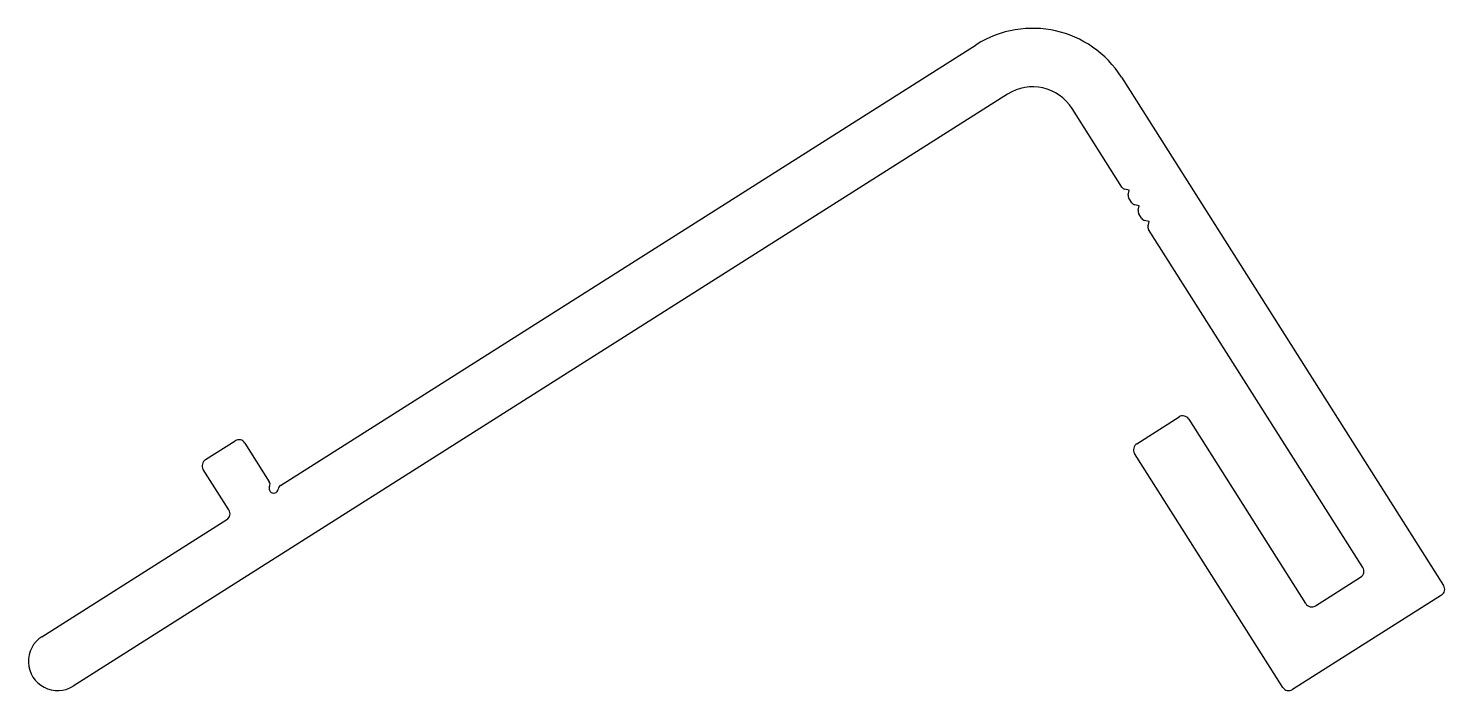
# Model space of a CAD drawing. Extents: x -36.7 to 40.1, y 0.1 to 36.1.
import ezdxf

# ---------------------------------------------------------------- set-up
doc = ezdxf.new("R2010")
doc.units = 0
doc.layers.add('1', color=7, linetype='CONTINUOUS')

msp = doc.modelspace()

# ---------------------------------------------------------------- linework, layer by layer
at = {"layer": '1', "color": 7, "linetype": 'CONTINUOUS'}
for p, q in [((-23.013, 11.255), (14.734, 35.173)), ((22.62, 33.404), (40.091, 5.832)), ((16.433, 32.491), (-34.256, 0.373)), ((22.64, 27.441), (19.938, 31.705)), ((23.032, 27.278), (22.796, 27.331)), ((22.985, 27.033), (23.038, 27.269)), ((23.175, 26.597), (23.018, 26.844)), ((23.567, 26.434), (23.331, 26.487)), ((23.52, 26.188), (23.573, 26.424)), ((23.71, 25.752), (23.553, 25.999)), ((24.103, 25.589), (23.866, 25.642)), ((24.056, 25.343), (24.109, 25.579)), ((35.709, 6.814), (24.088, 25.155)), ((23.445, 13.523), (25.739, 14.977)), ((26.265, 14.859), (32.608, 4.849)), ((-27.084, 12.659), (-25.473, 13.68)), ((-24.947, 13.563), (-23.618, 11.465)), ((31.369, 0.306), (23.327, 12.998)), ((-25.809, 9.935), (-27.202, 12.134)), ((-35.955, 3.055), (-25.927, 9.409)), ((33.133, 4.731), (35.591, 6.289)), ((39.973, 5.306), (31.895, 0.188))]:
    msp.add_line(p, q, dxfattribs=at)
for centre, radius, start, end in [((17.793, 30.345), 5.715, 32.35937, 122.35937), ((17.793, 30.345), 2.54, 32.35937, 122.35937), ((22.851, 27.575), 0.25, 212.35937, 257.35937), ((23.229, 26.978), 0.25, 167.35937, 212.35937), ((23.03, 27.27), 0.008, 347.35937, 77.35937), ((23.386, 26.73), 0.25, 212.35937, 257.35937), ((23.764, 26.133), 0.25, 167.35937, 212.35937), ((23.566, 26.426), 0.008, 347.35937, 77.35937), ((23.921, 25.886), 0.25, 212.35937, 257.35937), ((24.101, 25.581), 0.008, 347.35937, 77.35937), ((24.3, 25.289), 0.25, 167.35937, 212.35937), ((25.943, 14.655), 0.381, 32.35937, 122.35937), ((-25.269, 13.359), 0.381, 32.35937, 122.35937), ((23.649, 13.202), 0.381, 122.35937, 212.35937), ((-26.88, 12.338), 0.381, 122.35937, 212.35937), ((-23.382, 11.094), 0.254, 152.35937, 354.01043), ((-23.833, 11.329), 0.254, 332.35937, 32.35937), ((-22.877, 11.041), 0.254, 122.35937, 174.01043), ((-26.131, 9.731), 0.381, 302.35937, 32.35937), ((35.388, 6.61), 0.381, 302.35937, 32.35937), ((39.769, 5.628), 0.381, 302.35937, 32.35937), ((32.93, 5.053), 0.381, 212.35937, 302.35937), ((-35.105, 1.714), 1.587, 122.35937, 302.35937), ((31.691, 0.51), 0.381, 212.35937, 302.35937)]:
    msp.add_arc(centre, radius, start, end, dxfattribs=at)

doc.saveas('drawing.dxf')
